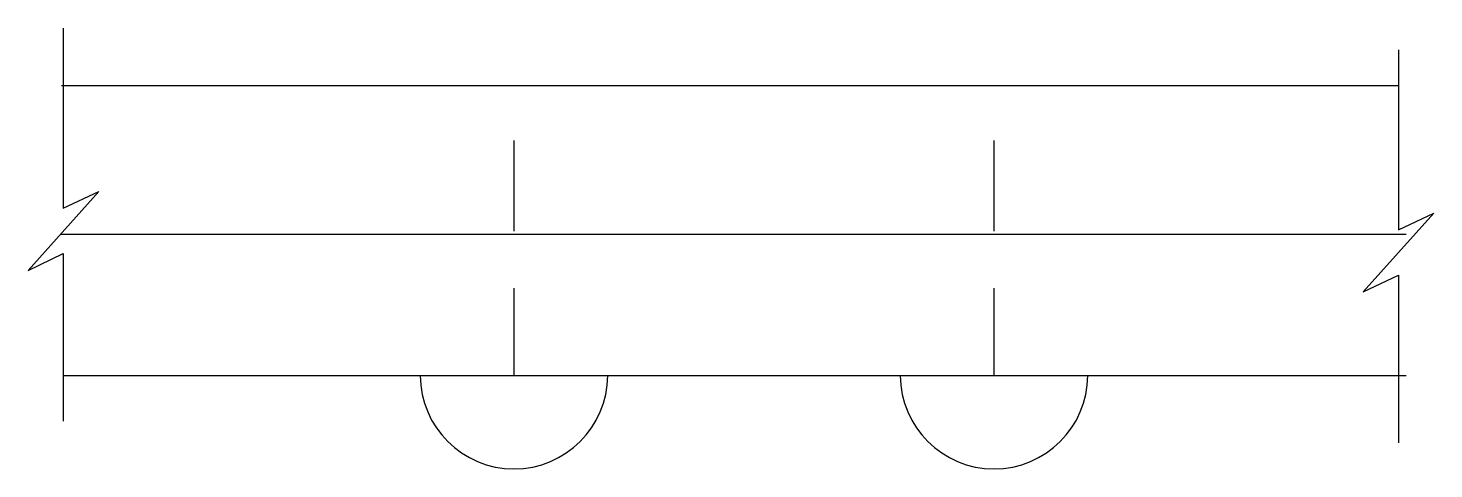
# Model space of a CAD drawing. Header units: metres. Extents: x -157533 to -156033, y -361012 to -360541.
import ezdxf

# ---------------------------------------------------------------- set-up
doc = ezdxf.new("R2010")
doc.units = ezdxf.units.M
for name, color, linetype in [('K', 2, 'Continuous'), ('STEEL', 1, 'Continuous'), ('TEXT', 3, 'Continuous')]:
    doc.layers.add(name, color=color, linetype=linetype)

msp = doc.modelspace()

# ---------------------------------------------------------------- linework, layer by layer
at = {"layer": 'K'}
for p, q in [((-157497.7, -360602.68), (-156071.14, -360602.68)), ((-157498.48, -360761.41), (-156062.74, -360761.41)), ((-157495.64, -360912.44), (-156062.74, -360912.44))]:
    msp.add_line(p, q, dxfattribs=at)
for centre in [(-157014.71, -360912.18), (-156502.44, -360912.18)]:
    msp.add_arc(centre, 100, 180.15, 359.85, dxfattribs=at)
at = {"layer": 'STEEL'}
for points in [[(-157015.01, -360661.58), (-157015.01, -360758.39)], [(-156502.73, -360661.58), (-156502.73, -360758.39)], [(-157015.01, -360819.05), (-157015.01, -360912.58)], [(-156502.73, -360819.05), (-156502.73, -360912.58)]]:
    msp.add_lwpolyline(points, dxfattribs=at)
at = {"layer": 'TEXT'}
for p, q in [((-157495.64, -360541.47), (-157495.64, -360733.83)), ((-156070.89, -360564.51), (-156070.89, -360756.87)), ((-157457.84, -360716.01), (-157533.16, -360800.17)), ((-157495.64, -360733.83), (-157457.84, -360716.01)), ((-156033.09, -360739.05), (-156108.41, -360823.21)), ((-156070.89, -360756.87), (-156033.09, -360739.05)), ((-157533.16, -360800.17), (-157495.64, -360782.34)), ((-157495.64, -360782.34), (-157495.64, -360961.34)), ((-156108.41, -360823.21), (-156070.89, -360805.38)), ((-156070.89, -360805.38), (-156070.89, -360984.38))]:
    msp.add_line(p, q, dxfattribs=at)

doc.saveas('drawing.dxf')
